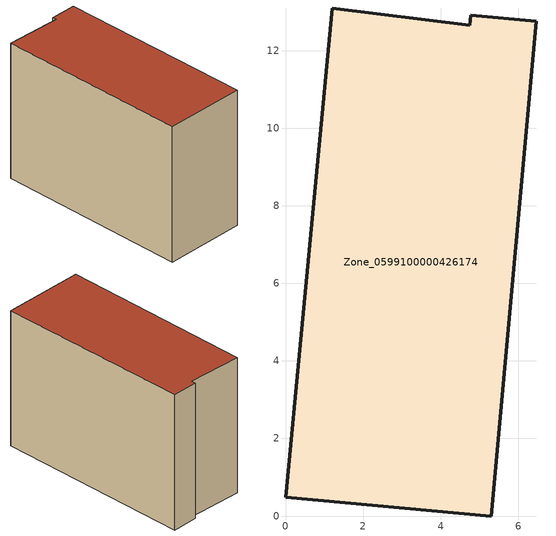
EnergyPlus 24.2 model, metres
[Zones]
Zone_0599100000426174
 floor ground (C_G): 4.74,12.66 4.77,12.92 6.46,12.77 5.3,0 0,0.48 1.2,13.11 z0
 wall outside (C_F): 0,0.48 5.3,0 6.46,12.77 4.77,12.92 4.74,12.66 1.2,13.11 0,0.48 z0:9.09
 roof outside (C_R): 4.77,12.92 4.74,12.66 1.2,13.11 0,0.48 5.3,0 6.46,12.77 z9.09
[BUILDING]
Pand.0599100000426174: North Axis=0; Terrain=City; Loads Convergence Tolerance Value=0.04; Temperature Convergence Tolerance Value=0.4; Solar Distribution=FullExterior; Maximum Number of Warmup Days=25; Minimum Number of Warmup Days=1
[Site:Location]
Rotterdam.The.Hague.AP_ZH_NLD Design_Conditions: Latitude=51.96; Longitude=4.45; Time Zone=1; Elevation=-4.5
[SITE:GROUNDTEMPERATURE:BUILDINGSURFACE]
18, 18, 18, 18, 18, 18, 18, 18, 18, 18, 18, 18
[MATERIAL] Thermal Absorptance=0.9; Solar Absorptance=0.7; Visible Absorptance=0.7
Name | Roughness | Thickness | Conductivity | Density | Specific Heat
G.TI.2006-2014 | MediumSmooth | 0.15 | 0.06 | 540 | 1210
F.TI.2006-2014 | Rough | 0.3 | 0.12 | 1920 | 840
R.TI.2006-2014 | MediumRough | 0.2 | 0.08 | 1500 | 1000
[CONSTRUCTION]
C_G: G.TI.2006-2014
C_F: F.TI.2006-2014
C_R: R.TI.2006-2014
[ZONE]
Zone_0599100000426174: Type=1; Multiplier=1; Ceiling Height=Autocalculate; Volume=Autocalculate; Floor Area=autocalculate; Part of Total Floor Area=Yes
[ZONEINFILTRATION:DESIGNFLOWRATE]
Infil_Zone_0599100000426174: Zone or ZoneList or Space or SpaceList=Zone_0599100000426174; Schedule=AlwaysOn; Design Flow Rate Calculation Method=Flow/Area; Flow Rate per Floor Area=0.0015; Constant Term Coefficient=1; Temperature Term Coefficient=0; Velocity Term Coefficient=0; Velocity Squared Term Coefficient=0
[HVACTEMPLATE:ZONE:IDEALLOADSAIRSYSTEM]
Zone_0599100000426174: Maximum Heating Supply Air Temperature=50; Minimum Cooling Supply Air Temperature=13; Maximum Heating Supply Air Humidity Ratio=0.0156; Minimum Cooling Supply Air Humidity Ratio=0.0077; Heating Limit=NoLimit; Cooling Limit=NoLimit; Dehumidification Control Type=ConstantSensibleHeatRatio; Cooling Sensible Heat Ratio=0.7; Dehumidification Setpoint=60; Humidification Control Type=None; Humidification Setpoint=30; Outdoor Air Method=None; Outdoor Air Flow Rate per Person=0.00944; Outdoor Air Flow Rate per Zone Floor Area=0; Outdoor Air Flow Rate per Zone=0; Demand Controlled Ventilation Type=None; Outdoor Air Economizer Type=NoEconomizer; Heat Recovery Type=None; Sensible Heat Recovery Effectiveness=0.7; Latent Heat Recovery Effectiveness=0.65
[ZONECONTROL:THERMOSTAT]
ThermostatControl_Zone_0599100000426174: Zone or ZoneList=Zone_0599100000426174; Control Type Schedule=DualSetpointControlType; Control 1=Thermostat_Zone_0599100000426174; Temperature Difference Between Cutout And Setpoint=0
[THERMOSTATSETPOINT:DUALSETPOINT]
Thermostat_Zone_0599100000426174: Heating Setpoint Temperature Schedule=HeatingSetpoint_Zone_0599100000426174; Cooling Setpoint Temperature Schedule=CoolingSetpoint_Zone_0599100000426174
[SCHEDULE:COMPACT]
HeatingSetpoint_Zone_0599100000426174: Through: 12/31, For: AllDays, Until: 24:00, 21
CoolingSetpoint_Zone_0599100000426174: Through: 12/31, For: AllDays, Until: 24:00, 24
DualSetpointControlType: Through: 12/31, For: AllDays, Until: 24:00, 4
AlwaysOn: Through: 12/31, For: AllDays, Until: 24:00, 1
